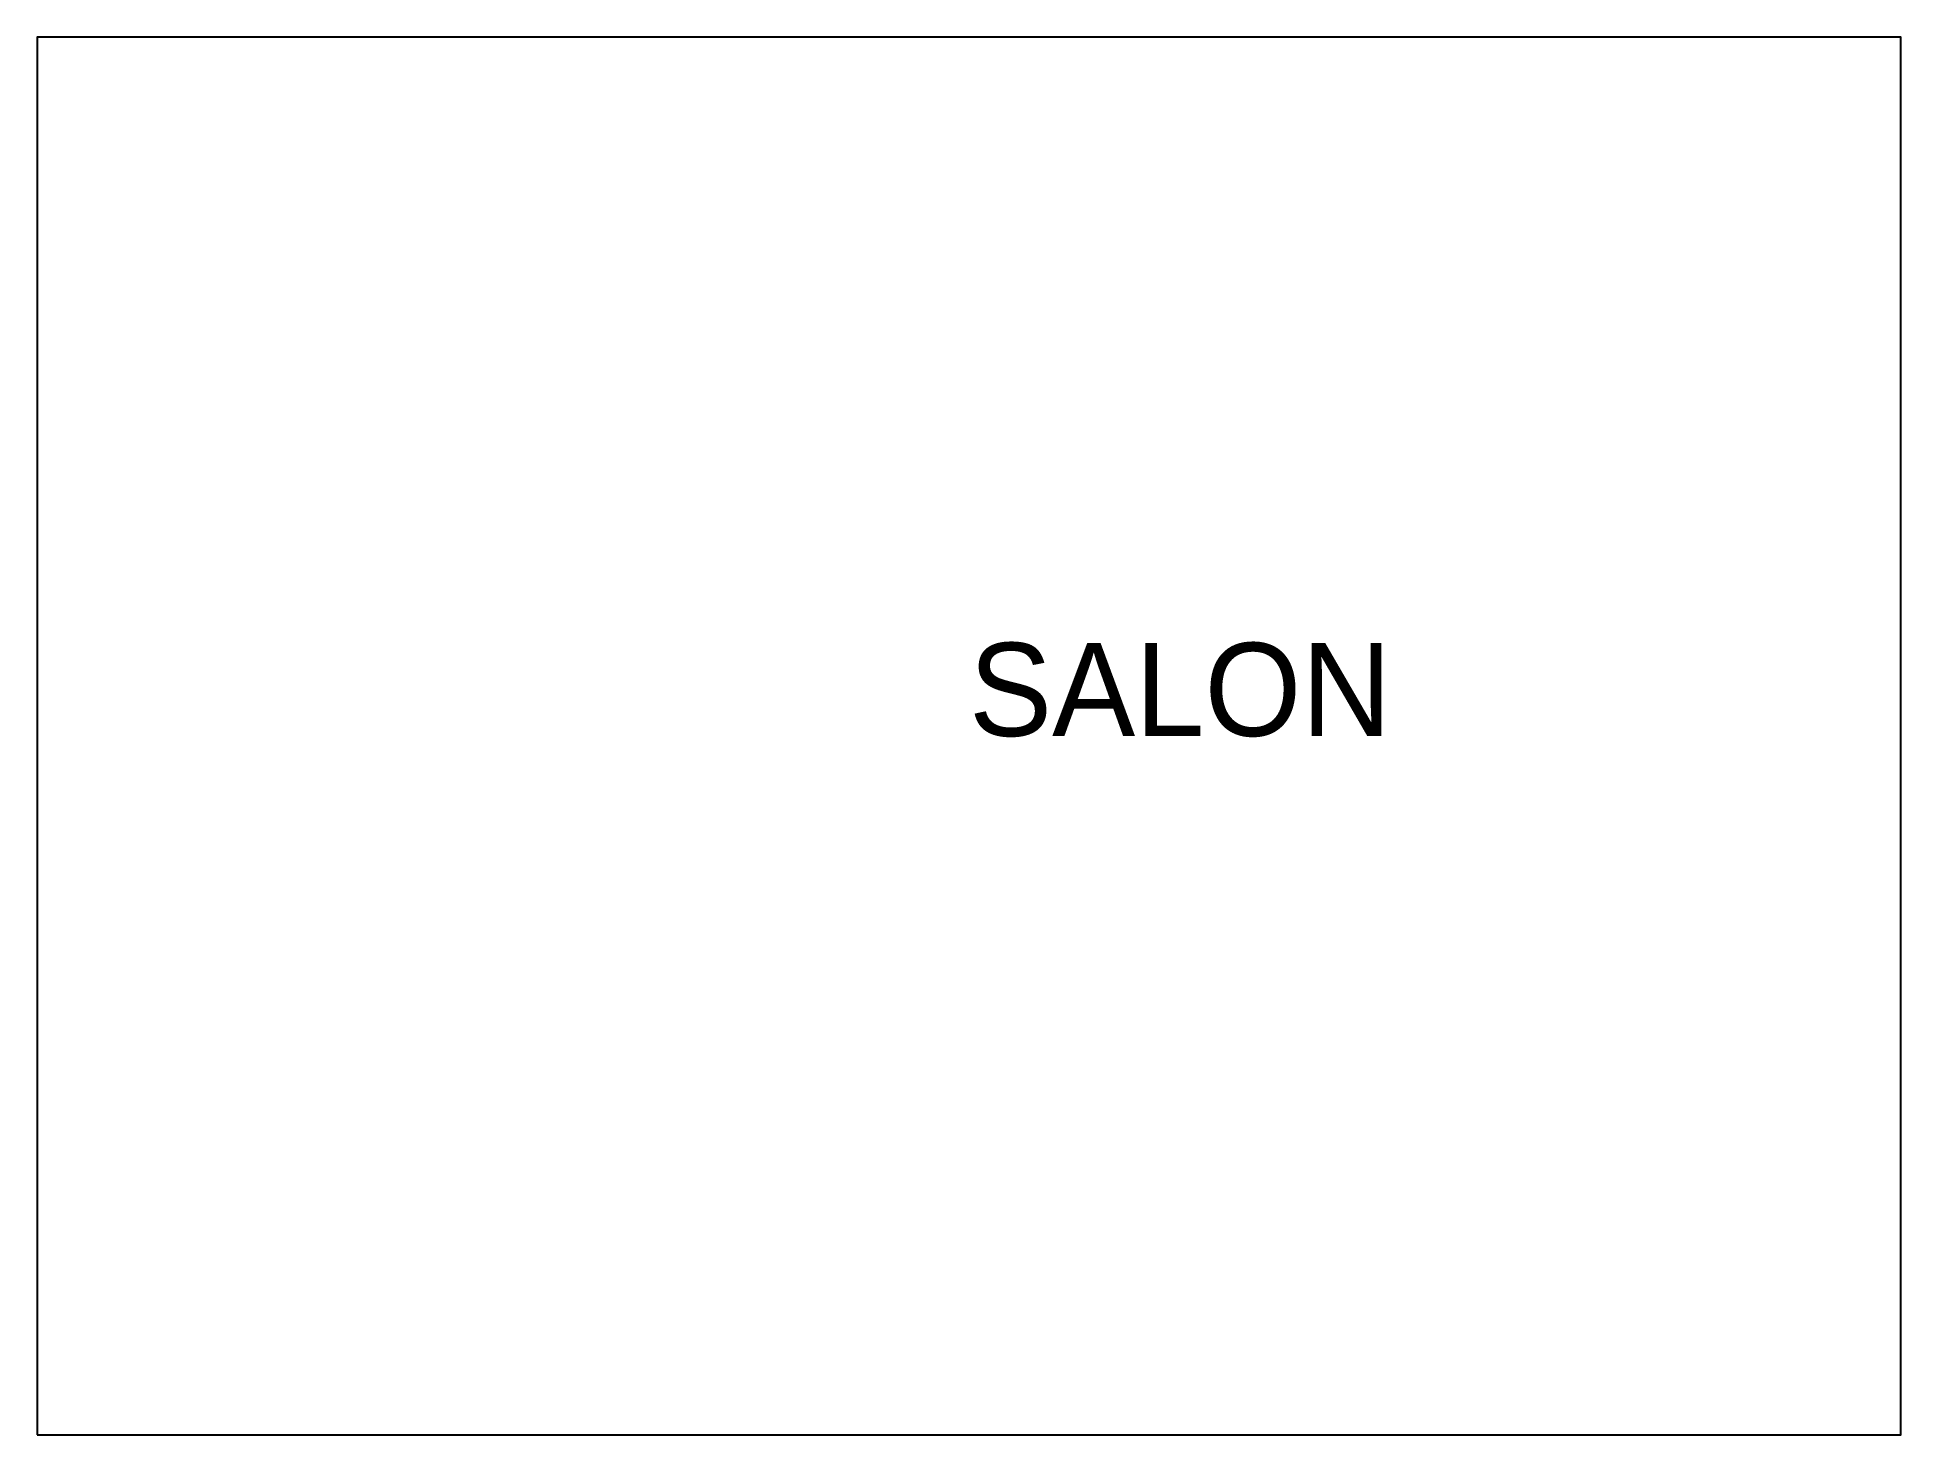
# Model space of a CAD drawing. Extents: x 0 to 4, y 0 to 3.
import ezdxf

# ---------------------------------------------------------------- set-up
doc = ezdxf.new("R2010")
doc.units = 0

msp = doc.modelspace()

# ---------------------------------------------------------------- linework, layer by layer
at = {"layer": 'ESTANCIAS'}
msp.add_lwpolyline([(0, 0), (4, 0), (4, 3), (0, 3)], close=True, dxfattribs=at)

# ---------------------------------------------------------------- texts
msp.add_text('SALON', height=0.2, dxfattribs=at).set_placement((2, 1.5))

doc.saveas('drawing.dxf')
